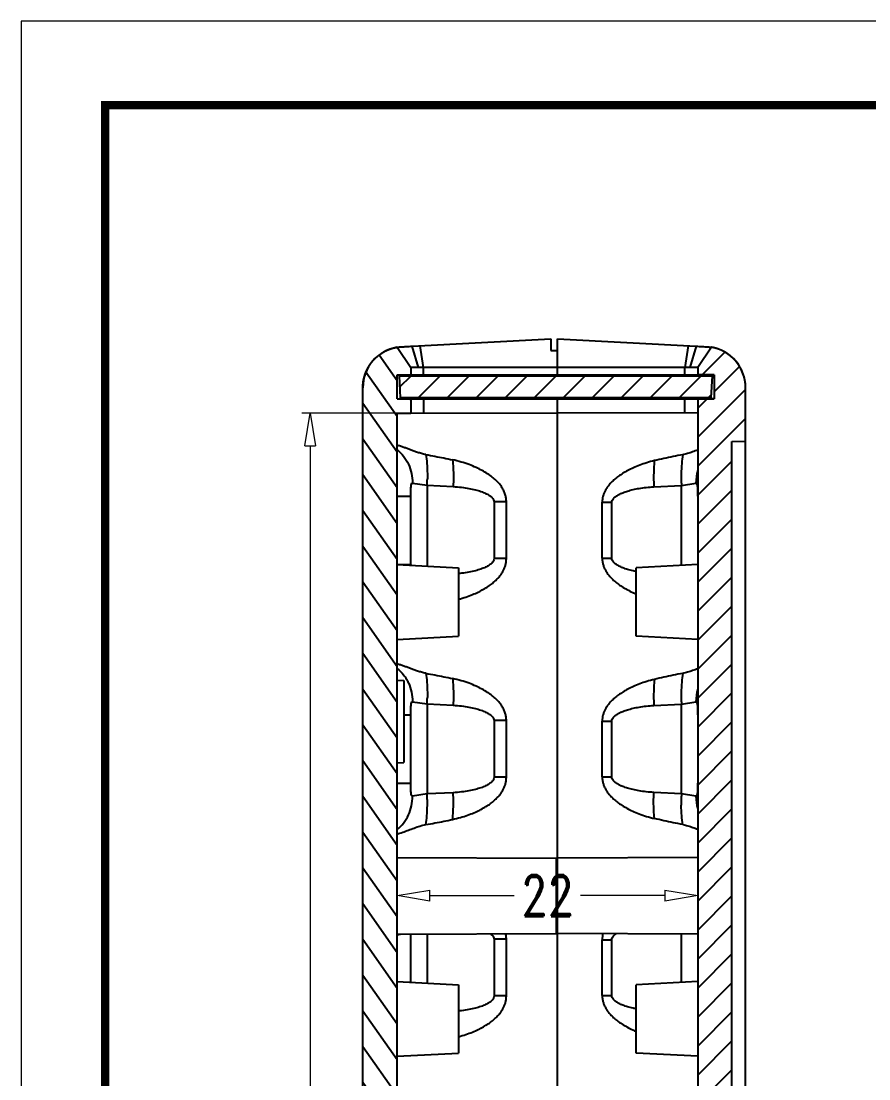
# Model space of a CAD drawing. Header units: millimetres. Extents: x 2279 to 2636, y 1024 to 1272.
# Drawn here: x 2279.2 to 2341.2, y 1194.8 to 1272.2 of the extents above; entities that cross this region are included whole.
import ezdxf

# ---------------------------------------------------------------- set-up
doc = ezdxf.new("R2010")
doc.units = ezdxf.units.MM
doc.layers.add('06___PRT_ALL_SURFS', color=7, linetype='Continuous')
doc.layers.add('3_ALL_AXES', color=7, linetype='Continuous')
doc.layers.add('dim', color=82, linetype='Continuous', lineweight=9)
doc.layers.add('from', color=7, linetype='Continuous', lineweight=13)
doc.styles.add('ROMAND', font='romand.shx', dxfattribs={"width": 0.75, "bigfont": 'gbcbig.shx'})
doc.dimstyles.new('YanXiu', dxfattribs={"dimtxt": 2.5, "dimasz": 2.2, "dimexe": 1, "dimexo": 0, "dimgap": 0.66, "dimtad": 0, "dimzin": 9, "dimdsep": 46, "dimtxsty": 'ROMAND', "dimblk": 'CLOSEDBLANK', "dimcen": 0, "dimclrd": 3, "dimclre": 3, "dimclrt": 7, "dimazin": 2, "dimtfac": 1, "dimtofl": 0, "dimtmove": 0, "dimatfit": 3, "dimldrblk": 'CLOSEDBLANK', "dimfxl": 1, "dimlwd": 5, "dimlwe": 5, "dimarcsym": 0})
pattern_1 = [(45, (2071.6369, 959.1984), (-1.06066, 1.06066), [])]

# ---------------------------------------------------------------- blocks, each defined once
blk = doc.blocks.new('_ClosedBlank')
at = {"color": 0, "linetype": 'ByBlock', "lineweight": -2}
for p, q in [((-1, 0.167), (0, 0)), ((-1, 0.167), (-1, -0.167)), ((0, 0), (-1, -0.167))]:
    blk.add_line(p, q, dxfattribs=at)
blk = doc.blocks.new('*D45')
at = {"layer": 'Defpoints', "color": 0}
for p in [(2306.724, 1210.995), (2328.724, 1210.995), (2328.724, 1208.211)]:
    blk.add_point(p, dxfattribs=at)
at = {"layer": 'dim', "color": 3, "lineweight": 5}
for p, q in [((2306.724, 1210.995), (2306.724, 1207.612)), ((2328.724, 1210.995), (2328.724, 1207.612)), ((2309.124, 1208.211), (2315.303, 1208.211)), ((2326.324, 1208.211), (2320.145, 1208.211))]:
    blk.add_line(p, q, dxfattribs=at)
at = {"layer": 'dim', "color": 3, "lineweight": 5, "xscale": 2.4, "yscale": 2.4, "zscale": 2.4, "rotation": 180}
blk.add_blockref('_ClosedBlank', (2306.724, 1208.211), dxfattribs=at)
at = {"layer": 'dim', "color": 3, "lineweight": 5, "xscale": 2.4, "yscale": 2.4, "zscale": 2.4}
blk.add_blockref('_ClosedBlank', (2328.724, 1208.211), dxfattribs=at)
at = {"layer": 'dim', "color": 7, "insert": (2317.724, 1208.211), "char_height": 3, "attachment_point": 5, "style": 'ROMAND'}
blk.add_mtext('22', dxfattribs=at)
blk = doc.blocks.new('*D46')
at = {"layer": 'Defpoints', "color": 0}
for p in [(2306.724, 1243.503), (2300.37, 1114.364), (2306.724, 1114.364)]:
    blk.add_point(p, dxfattribs=at)
at = {"layer": 'dim', "color": 3, "lineweight": 5}
for p, q in [((2306.724, 1243.503), (2299.77, 1243.503)), ((2300.37, 1241.103), (2300.37, 1185.051)), ((2300.37, 1116.764), (2300.37, 1172.816)), ((2306.724, 1114.364), (2299.77, 1114.364))]:
    blk.add_line(p, q, dxfattribs=at)
at = {"layer": 'dim', "color": 3, "lineweight": 5, "xscale": 2.4, "yscale": 2.4, "zscale": 2.4}
for p, rotation in [((2300.37, 1243.503), 90), ((2300.37, 1114.364), 270)]:
    blk.add_blockref('_ClosedBlank', p, dxfattribs=dict(at, rotation=rotation))
at = {"layer": 'dim', "color": 7, "insert": (2300.37, 1178.934), "char_height": 3, "attachment_point": 5, "rotation": 90, "style": 'ROMAND'}
blk.add_mtext('129.14', dxfattribs=at)

msp = doc.modelspace()

# ---------------------------------------------------------------- hatches: boundary and pattern name
at = {"linetype": 'Continuous'}
h = msp.add_hatch(dxfattribs=at)
h.set_pattern_fill('DEFAULT__6', color=2, scale=1.5, angle=125, style=0, pattern_type=0)
h.set_pattern_definition([(125, (2071.6369, 959.1984), (-1.228728, -0.8603647), [])])
edge = h.paths.add_edge_path()
edge.add_line((2304.224, 1112.501), (2304.224, 1245.366))
edge.add_spline(control_points=[(2304.224, 1245.366), (2304.224, 1246.898), (2305.213, 1248.069), (2306.724, 1248.324)], knot_values=[0, 0, 0, 0, 1, 1, 1, 1], weights=[1, 0.842508, 0.842508, 1], degree=3, periodic=0)
edge.add_line((2306.724, 1248.324), (2307.724, 1246.834))
edge.add_line((2307.724, 1246.834), (2307.724, 1246.315))
edge.add_line((2306.724, 1246.313), (2307.724, 1246.315))
edge.add_line((2306.724, 1244.554), (2306.724, 1246.313))
edge.add_line((2306.724, 1244.554), (2307.724, 1244.552))
edge.add_line((2307.724, 1244.552), (2307.724, 1243.505))
edge.add_line((2306.724, 1243.503), (2307.724, 1243.505))
edge.add_line((2306.724, 1114.364), (2306.724, 1243.503))
edge.add_line((2306.724, 1114.364), (2307.724, 1114.362))
edge.add_line((2307.724, 1114.362), (2307.724, 1113.315))
edge.add_line((2306.724, 1113.313), (2307.724, 1113.315))
edge.add_line((2306.724, 1111.554), (2306.724, 1113.313))
edge.add_line((2306.724, 1111.554), (2307.724, 1111.552))
edge.add_line((2307.724, 1111.552), (2307.724, 1111.034))
edge.add_line((2306.724, 1109.543), (2307.724, 1111.034))
edge.add_spline(control_points=[(2306.724, 1109.543), (2305.213, 1109.798), (2304.224, 1110.969), (2304.224, 1112.501)], knot_values=[0, 0, 0, 0, 1, 1, 1, 1], weights=[1, 0.842508, 0.842508, 1], degree=3, periodic=0)
h = msp.add_hatch(dxfattribs=at)
h.set_pattern_fill('DEFAULT__7', color=2, scale=1.5, angle=45, style=0, pattern_type=0)
h.set_pattern_definition(pattern_1)
edge = h.paths.add_edge_path()
edge.add_line((2332.224, 1112.501), (2332.224, 1116.416))
edge.add_spline(control_points=[(2329.724, 1109.543), (2331.235, 1109.798), (2332.224, 1110.969), (2332.224, 1112.501)], knot_values=[0, 0, 0, 0, 1, 1, 1, 1], weights=[1, 0.842508, 0.842508, 1], degree=3, periodic=0)
edge.add_line((2329.724, 1109.543), (2328.724, 1111.034))
edge.add_line((2328.724, 1111.552), (2328.724, 1111.034))
edge.add_line((2329.924, 1111.554), (2328.724, 1111.552))
edge.add_line((2329.924, 1113.314), (2329.924, 1111.554))
edge.add_line((2329.924, 1113.314), (2328.724, 1113.316))
edge.add_line((2328.724, 1244.552), (2328.724, 1113.316))
edge.add_line((2329.924, 1244.554), (2328.724, 1244.552))
edge.add_line((2329.924, 1246.314), (2329.924, 1244.554))
edge.add_line((2329.924, 1246.314), (2328.724, 1246.316))
edge.add_line((2328.724, 1246.834), (2328.724, 1246.316))
edge.add_line((2329.724, 1248.324), (2328.724, 1246.834))
edge.add_spline(control_points=[(2332.224, 1245.366), (2332.224, 1246.898), (2331.235, 1248.069), (2329.724, 1248.324)], knot_values=[0, 0, 0, 0, 1, 1, 1, 1], weights=[1, 0.842508, 0.842508, 1], degree=3, periodic=0)
edge.add_line((2332.224, 1241.451), (2332.224, 1245.366))
edge.add_line((2331.224, 1241.434), (2332.224, 1241.451))
edge.add_line((2331.224, 1116.434), (2331.224, 1241.434))
edge.add_line((2331.224, 1116.434), (2332.224, 1116.416))
h = msp.add_hatch(dxfattribs=at)
h.set_pattern_fill('DEFAULT__4', color=2, scale=1.5, angle=45, style=0, pattern_type=0)
h.set_pattern_definition(pattern_1)
edge = h.paths.add_edge_path()
edge.add_line((2329.69, 1244.634), (2306.958, 1244.634))
edge.add_line((2306.874, 1246.234), (2306.958, 1244.634))
edge.add_line((2306.874, 1246.234), (2329.774, 1246.234))
edge.add_line((2329.774, 1246.234), (2329.69, 1244.634))

# ---------------------------------------------------------------- linework, layer by layer
at = {"color": 7, "linetype": 'Continuous'}
for p, q in [((2306.724, 1248.324), (2307.724, 1246.834)), ((2306.724, 1248.324), (2307.724, 1246.834)), ((2307.837, 1248.402), (2317.974, 1248.934)), ((2308.302, 1246.834), (2307.837, 1248.402)), ((2308.671, 1246.834), (2308.43, 1248.433)), ((2317.974, 1248.934), (2317.974, 1248.084)), ((2318.474, 1248.934), (2328.611, 1248.402)), ((2318.474, 1246.234), (2318.474, 1248.934)), ((2328.018, 1248.433), (2327.776, 1246.834)), ((2328.611, 1248.402), (2328.141, 1246.834)), ((2329.724, 1248.324), (2328.724, 1246.834)), ((2329.724, 1248.324), (2328.724, 1246.834)), ((2317.974, 1248.084), (2318.474, 1248.079)), ((2307.724, 1246.834), (2307.724, 1246.315)), ((2307.724, 1246.834), (2307.724, 1246.315)), ((2327.776, 1246.834), (2308.671, 1246.834)), ((2308.671, 1246.317), (2308.671, 1246.834)), ((2327.776, 1246.317), (2327.776, 1246.834)), ((2328.724, 1246.834), (2328.724, 1246.316)), ((2328.724, 1246.834), (2328.724, 1246.316)), ((2306.724, 1246.313), (2318.474, 1246.334)), ((2306.724, 1246.313), (2307.724, 1246.315)), ((2306.724, 1244.554), (2306.724, 1246.313)), ((2306.724, 1244.554), (2306.724, 1246.313)), ((2306.874, 1246.234), (2329.774, 1246.234)), ((2306.874, 1246.234), (2306.958, 1244.634)), ((2306.874, 1246.234), (2329.774, 1246.234)), ((2306.874, 1246.234), (2306.958, 1244.634)), ((2318.474, 1246.334), (2329.924, 1246.314)), ((2329.924, 1246.314), (2328.724, 1246.316)), ((2329.774, 1246.234), (2329.69, 1244.634)), ((2329.774, 1246.234), (2329.69, 1244.634)), ((2329.924, 1246.314), (2329.924, 1244.554)), ((2329.924, 1246.314), (2329.924, 1244.554)), ((2304.224, 1112.501), (2304.224, 1245.366)), ((2304.224, 1112.501), (2304.224, 1245.366)), ((2332.224, 1112.501), (2332.224, 1245.366)), ((2332.224, 1241.451), (2332.224, 1245.366)), ((2306.724, 1244.554), (2318.474, 1244.534)), ((2306.724, 1244.554), (2307.724, 1244.552)), ((2329.69, 1244.634), (2306.958, 1244.634)), ((2329.69, 1244.634), (2306.958, 1244.634)), ((2307.724, 1244.552), (2307.724, 1243.505)), ((2307.724, 1244.552), (2307.724, 1243.505)), ((2308.671, 1244.551), (2308.671, 1243.508)), ((2318.474, 1205.435), (2318.474, 1244.634)), ((2318.474, 1244.534), (2329.924, 1244.554)), ((2327.776, 1243.509), (2327.776, 1244.55)), ((2329.924, 1244.554), (2328.724, 1244.552)), ((2328.724, 1244.552), (2328.724, 1113.316)), ((2328.724, 1244.552), (2328.724, 1113.316)), ((2306.724, 1243.503), (2318.474, 1243.534)), ((2328.724, 1243.507), (2318.474, 1243.534)), ((2306.724, 1243.503), (2307.724, 1243.505)), ((2306.724, 1114.364), (2306.724, 1243.503)), ((2306.724, 1114.364), (2306.724, 1243.503)), ((2331.224, 1241.434), (2332.224, 1241.451)), ((2331.224, 1241.434), (2332.224, 1241.451)), ((2331.224, 1116.434), (2331.224, 1241.434)), ((2331.224, 1116.434), (2331.224, 1241.434)), ((2307.854, 1238.388), (2308.928, 1238.227)), ((2308.928, 1238.227), (2310.835, 1238.132)), ((2308.928, 1238.227), (2308.928, 1232.304)), ((2325.517, 1238.114), (2327.535, 1238.22)), ((2327.535, 1238.22), (2328.594, 1238.386)), ((2327.535, 1232.357), (2327.535, 1238.22)), ((2306.724, 1237.43), (2307.733, 1237.43)), ((2307.733, 1232.437), (2307.733, 1237.43)), ((2314.725, 1237.006), (2313.824, 1237.006)), ((2313.824, 1237.006), (2313.824, 1232.862)), ((2314.725, 1232.862), (2314.725, 1237.006)), ((2321.737, 1236.978), (2322.439, 1236.978)), ((2321.737, 1232.89), (2321.737, 1236.978)), ((2322.439, 1232.89), (2322.439, 1236.978)), ((2314.725, 1232.862), (2313.824, 1232.862)), ((2321.737, 1232.89), (2322.439, 1232.89)), ((2306.724, 1232.437), (2307.733, 1232.437)), ((2306.724, 1232.419), (2311.224, 1232.184)), ((2311.224, 1232.183), (2311.224, 1227.184)), ((2328.724, 1232.419), (2324.224, 1232.184)), ((2324.224, 1227.184), (2324.224, 1232.183)), ((2306.724, 1226.948), (2311.224, 1227.184)), ((2328.724, 1226.948), (2324.224, 1227.184)), ((2306.724, 1223.96), (2307.224, 1223.934)), ((2307.224, 1223.933), (2307.224, 1217.935)), ((2307.224, 1221.43), (2307.733, 1221.43)), ((2314.725, 1221.006), (2313.824, 1221.006)), ((2314.725, 1216.862), (2314.725, 1221.006)), ((2321.737, 1220.978), (2322.439, 1220.978)), ((2321.737, 1216.89), (2321.737, 1220.978)), ((2306.724, 1217.907), (2307.224, 1217.934)), ((2314.725, 1216.862), (2313.824, 1216.862)), ((2321.737, 1216.89), (2322.439, 1216.89)), ((2306.724, 1216.437), (2307.733, 1216.437)), ((2306.724, 1210.995), (2318.374, 1210.934)), ((2318.374, 1210.933), (2318.374, 1205.435)), ((2328.724, 1210.987), (2318.474, 1210.934)), ((2306.724, 1205.373), (2318.374, 1205.434)), ((2314.725, 1205.006), (2313.824, 1205.006)), ((2314.725, 1200.862), (2314.725, 1205.006)), ((2328.724, 1205.38), (2318.474, 1205.434)), ((2318.474, 1146.935), (2318.474, 1205.434)), ((2321.737, 1204.978), (2322.439, 1204.978)), ((2321.737, 1200.89), (2321.737, 1204.978)), ((2306.724, 1201.919), (2311.224, 1201.684)), ((2328.724, 1201.919), (2324.224, 1201.684)), ((2311.224, 1201.683), (2311.224, 1196.684)), ((2324.224, 1196.684), (2324.224, 1201.683)), ((2314.725, 1200.862), (2313.824, 1200.862)), ((2321.737, 1200.89), (2322.439, 1200.89)), ((2306.724, 1196.448), (2311.224, 1196.684)), ((2328.724, 1196.448), (2324.224, 1196.684))]:
    msp.add_line(p, q, dxfattribs=at)
for centre, radius, start, end in [((2307.224, 1245.366), 3, 99.59407, 180), ((2329.224, 1245.366), 3, 0, 80.40593), ((2340.923, 1238.921), 13.406, 179.42987, 181.00403), ((2331.841, 1238.417), 3.247, 163.74061, 180.53272), ((2293.917, 1238.952), 15.029, 357.23345, 359.02519), ((2341.778, 1238.937), 14.262, 181.00804, 182.88206), ((2329.08, 1232.436), 21.347, 179.99842, 180.18721), ((2325.692, 1239.351), 7.585, 258.43748, 258.83525), ((2308.803, 1238.933), 9.365, 284.98516, 285.54963), ((2308.816, 1238.886), 9.316, 285.54984, 285.87567), ((2293.917, 1222.952), 15.029, 357.23345, 359.02519), ((2340.923, 1222.921), 13.406, 179.42987, 181.00403), ((2341.778, 1222.937), 14.262, 181.00804, 182.88206), ((2331.841, 1222.417), 3.247, 163.74061, 180.53272), ((2293.917, 1214.915), 15.029, 0.97481, 2.76655), ((2340.923, 1214.946), 13.406, 178.99597, 180.57015), ((2341.778, 1214.93), 14.262, 177.11794, 178.99196), ((2331.841, 1215.451), 3.247, 179.46674, 196.26082), ((2308.808, 1206.916), 9.347, 284.9847, 285.875), ((2327.213, 1205.486), 7.808, 246.57157, 247.47935)]:
    msp.add_arc(centre, radius, start, end, dxfattribs=at)
for points, start_tangent, end_tangent in [([(2304.224, 1245.366), (2304.224, 1245.396), (2304.224, 1245.427), (2304.225, 1245.457), (2304.226, 1245.488), (2304.228, 1245.519), (2304.229, 1245.55), (2304.231, 1245.58), (2304.234, 1245.611), (2304.237, 1245.642), (2304.24, 1245.674), (2304.243, 1245.705), (2304.247, 1245.736), (2304.251, 1245.767), (2304.255, 1245.799), (2304.26, 1245.83), (2304.265, 1245.862), (2304.27, 1245.893), (2304.276, 1245.925), (2304.282, 1245.956), (2304.289, 1245.988), (2304.296, 1246.019), (2304.303, 1246.051), (2304.311, 1246.082), (2304.318, 1246.114), (2304.327, 1246.146), (2304.335, 1246.177), (2304.344, 1246.209), (2304.354, 1246.24), (2304.364, 1246.272), (2304.374, 1246.303), (2304.384, 1246.334), (2304.395, 1246.366), (2304.406, 1246.397), (2304.418, 1246.428), (2304.43, 1246.459), (2304.442, 1246.49), (2304.455, 1246.521), (2304.468, 1246.552), (2304.482, 1246.583), (2304.495, 1246.614), (2304.51, 1246.644), (2304.524, 1246.675), (2304.539, 1246.705), (2304.554, 1246.735), (2304.57, 1246.765), (2304.586, 1246.795), (2304.602, 1246.825), (2304.619, 1246.855), (2304.636, 1246.884), (2304.654, 1246.913), (2304.671, 1246.943), (2304.689, 1246.971), (2304.708, 1247), (2304.727, 1247.029), (2304.746, 1247.057), (2304.765, 1247.085), (2304.785, 1247.113), (2304.805, 1247.141), (2304.826, 1247.169), (2304.846, 1247.196), (2304.867, 1247.223), (2304.889, 1247.25), (2304.91, 1247.276), (2304.932, 1247.303), (2304.955, 1247.329), (2304.977, 1247.355), (2305, 1247.38), (2305.023, 1247.405), (2305.047, 1247.43), (2305.071, 1247.455), (2305.095, 1247.48), (2305.119, 1247.504), (2305.143, 1247.528), (2305.168, 1247.551), (2305.193, 1247.574), (2305.218, 1247.597), (2305.244, 1247.62), (2305.27, 1247.643), (2305.296, 1247.665), (2305.322, 1247.686), (2305.348, 1247.708), (2305.375, 1247.729), (2305.402, 1247.75), (2305.429, 1247.77), (2305.456, 1247.79), (2305.484, 1247.81), (2305.511, 1247.829), (2305.539, 1247.848), (2305.567, 1247.867), (2305.595, 1247.885), (2305.623, 1247.904), (2305.652, 1247.921), (2305.68, 1247.939), (2305.709, 1247.956), (2305.738, 1247.972), (2305.767, 1247.989), (2305.796, 1248.004), (2305.825, 1248.02), (2305.854, 1248.035), (2305.884, 1248.05), (2305.913, 1248.065), (2305.943, 1248.079), (2305.972, 1248.093), (2306.002, 1248.106), (2306.032, 1248.119), (2306.062, 1248.132), (2306.092, 1248.144), (2306.122, 1248.156), (2306.152, 1248.168), (2306.182, 1248.179), (2306.212, 1248.19), (2306.242, 1248.201), (2306.272, 1248.211), (2306.302, 1248.221), (2306.333, 1248.231), (2306.363, 1248.24), (2306.393, 1248.249), (2306.423, 1248.257), (2306.453, 1248.266), (2306.484, 1248.273), (2306.514, 1248.281), (2306.544, 1248.288), (2306.574, 1248.295), (2306.604, 1248.301), (2306.634, 1248.308), (2306.664, 1248.313), (2306.694, 1248.319), (2306.724, 1248.324)], (0, 1), (0.986013, 0.166667)), ([(2306.726, 1248.325), (2306.754, 1248.328), (2306.817, 1248.334), (2306.915, 1248.342), (2307.048, 1248.352), (2307.212, 1248.364), (2307.402, 1248.377), (2307.837, 1248.402)], (0.986166, 0.165762), (0.99863, 0.052336)), ([(2328.611, 1248.402), (2329.046, 1248.377), (2329.236, 1248.364), (2329.4, 1248.352), (2329.532, 1248.342), (2329.631, 1248.334), (2329.694, 1248.328), (2329.722, 1248.325)], (0.99863, -0.052336), (0.986166, -0.165763)), ([(2332.224, 1245.366), (2332.224, 1245.396), (2332.223, 1245.427), (2332.222, 1245.457), (2332.221, 1245.488), (2332.22, 1245.519), (2332.218, 1245.55), (2332.216, 1245.58), (2332.214, 1245.611), (2332.211, 1245.642), (2332.208, 1245.674), (2332.205, 1245.705), (2332.201, 1245.736), (2332.197, 1245.767), (2332.192, 1245.799), (2332.188, 1245.83), (2332.183, 1245.862), (2332.177, 1245.893), (2332.171, 1245.925), (2332.165, 1245.956), (2332.159, 1245.988), (2332.152, 1246.019), (2332.145, 1246.051), (2332.137, 1246.082), (2332.129, 1246.114), (2332.121, 1246.146), (2332.112, 1246.177), (2332.103, 1246.209), (2332.094, 1246.24), (2332.084, 1246.272), (2332.074, 1246.303), (2332.063, 1246.334), (2332.052, 1246.366), (2332.041, 1246.397), (2332.029, 1246.428), (2332.017, 1246.459), (2332.005, 1246.49), (2331.992, 1246.521), (2331.979, 1246.552), (2331.966, 1246.583), (2331.952, 1246.614), (2331.938, 1246.644), (2331.923, 1246.675), (2331.908, 1246.705), (2331.893, 1246.735), (2331.877, 1246.765), (2331.861, 1246.795), (2331.845, 1246.825), (2331.828, 1246.855), (2331.811, 1246.884), (2331.794, 1246.913), (2331.776, 1246.943), (2331.758, 1246.971), (2331.74, 1247), (2331.721, 1247.029), (2331.702, 1247.057), (2331.682, 1247.085), (2331.662, 1247.113), (2331.642, 1247.141), (2331.622, 1247.169), (2331.601, 1247.196), (2331.58, 1247.223), (2331.559, 1247.25), (2331.537, 1247.276), (2331.515, 1247.303), (2331.493, 1247.329), (2331.47, 1247.355), (2331.447, 1247.38), (2331.424, 1247.405), (2331.401, 1247.43), (2331.377, 1247.455), (2331.353, 1247.48), (2331.329, 1247.504), (2331.304, 1247.528), (2331.279, 1247.551), (2331.254, 1247.574), (2331.229, 1247.597), (2331.204, 1247.62), (2331.178, 1247.643), (2331.152, 1247.665), (2331.126, 1247.686), (2331.099, 1247.708), (2331.073, 1247.729), (2331.046, 1247.75), (2331.019, 1247.77), (2330.991, 1247.79), (2330.964, 1247.81), (2330.936, 1247.829), (2330.909, 1247.848), (2330.881, 1247.867), (2330.853, 1247.885), (2330.824, 1247.904), (2330.796, 1247.921), (2330.767, 1247.939), (2330.739, 1247.956), (2330.71, 1247.972), (2330.681, 1247.989), (2330.652, 1248.004), (2330.623, 1248.02), (2330.593, 1248.035), (2330.564, 1248.05), (2330.534, 1248.065), (2330.505, 1248.079), (2330.475, 1248.093), (2330.445, 1248.106), (2330.416, 1248.119), (2330.386, 1248.132), (2330.356, 1248.144), (2330.326, 1248.156), (2330.296, 1248.168), (2330.266, 1248.179), (2330.236, 1248.19), (2330.205, 1248.201), (2330.175, 1248.211), (2330.145, 1248.221), (2330.115, 1248.231), (2330.085, 1248.24), (2330.054, 1248.249), (2330.024, 1248.257), (2329.994, 1248.266), (2329.964, 1248.273), (2329.934, 1248.281), (2329.904, 1248.288), (2329.874, 1248.295), (2329.844, 1248.301), (2329.814, 1248.308), (2329.784, 1248.313), (2329.754, 1248.319), (2329.724, 1248.324)], (0, 1), (-0.986013, 0.166667)), ([(2308.302, 1246.834), (2308.015, 1246.833), (2307.811, 1246.833), (2307.726, 1246.834)], (-1, 0.000051), (-1, 0.00012)), ([(2308.671, 1246.834), (2308.486, 1246.833), (2308.302, 1246.834)], (-1, 0), (-1, 0.000051)), ([(2328.141, 1246.834), (2327.961, 1246.833), (2327.776, 1246.834)], (-1, -0.000051), (-1, 0)), ([(2328.722, 1246.834), (2328.669, 1246.833), (2328.546, 1246.834), (2328.366, 1246.833), (2328.141, 1246.834)], (-1, -0.00013), (-1, -0.000051)), ([(2308.838, 1240.47), (2308.511, 1240.544), (2308.221, 1240.633), (2307.955, 1240.725), (2307.705, 1240.818), (2307.461, 1240.909), (2307.217, 1240.997), (2306.972, 1241.081), (2306.724, 1241.157)], (-0.984557, 0.175066), (-0.960427, 0.278532)), ([(2306.724, 1240.831), (2307.201, 1240.352), (2307.561, 1239.763), (2307.782, 1239.095), (2307.854, 1238.388)], (0.786658, -0.617389), (-0.008303, -0.999966)), ([(2308.838, 1240.47), (2308.914, 1239.828), (2308.945, 1239.061), (2308.944, 1238.697)], (0.171694, -0.98515), (-0.016828, -0.999858)), ([(2308.838, 1240.47), (2309.498, 1240.349), (2310.147, 1240.221), (2310.786, 1240.087)], (0.984586, -0.174902), (0.977128, -0.212654)), ([(2327.632, 1240.464), (2326.929, 1240.326), (2326.24, 1240.18), (2325.565, 1240.026)], (-0.982609, -0.185688), (-0.972509, -0.232866)), ([(2327.632, 1240.464), (2327.551, 1239.823), (2327.518, 1239.054)], (-0.181681, -0.983357), (-0.010074, -0.999949)), ([(2328.724, 1240.805), (2328.341, 1240.665), (2327.978, 1240.547), (2327.632, 1240.464)], (-0.93581, -0.352505), (-0.982588, -0.185795)), ([(2310.786, 1240.087), (2310.836, 1239.5), (2310.852, 1238.835), (2310.835, 1238.132)], (0.120755, -0.992682), (-0.048083, -0.998843)), ([(2314.725, 1237.006), (2314.703, 1237.285), (2314.642, 1237.556), (2314.541, 1237.815), (2314.401, 1238.068), (2314.218, 1238.32), (2313.983, 1238.574), (2313.693, 1238.827), (2313.349, 1239.074), (2312.954, 1239.308), (2312.504, 1239.53), (2311.996, 1239.737), (2311.425, 1239.925), (2310.786, 1240.087)], (-0.005317, 0.999986), (-0.977139, 0.212602)), ([(2325.565, 1240.026), (2324.992, 1239.87), (2324.48, 1239.695), (2324.021, 1239.507), (2323.613, 1239.308), (2323.25, 1239.101), (2322.93, 1238.886), (2322.653, 1238.668), (2322.419, 1238.45), (2322.228, 1238.237), (2322.075, 1238.03), (2321.954, 1237.826), (2321.861, 1237.622), (2321.793, 1237.413), (2321.751, 1237.197), (2321.737, 1236.978)], (-0.972516, -0.232835), (-0.003102, -0.999995)), ([(2325.565, 1240.026), (2325.515, 1239.448), (2325.499, 1238.799), (2325.517, 1238.114)], (-0.121038, -0.992648), (0.05009, -0.998745)), ([(2307.733, 1237.43), (2307.734, 1237.647), (2307.738, 1237.853), (2307.745, 1238.037), (2307.758, 1238.189), (2307.779, 1238.302), (2307.81, 1238.37), (2307.854, 1238.388)], (-0.000013, 1), (0.989059, -0.147523)), ([(2310.835, 1238.132), (2311.442, 1238.081), (2311.984, 1238), (2312.459, 1237.896), (2312.866, 1237.773), (2313.206, 1237.634), (2313.475, 1237.484), (2313.671, 1237.324), (2313.788, 1237.161), (2313.824, 1237.006)], (0.99875, -0.049992), (0.000652, -1)), ([(2322.439, 1236.978), (2322.47, 1237.118), (2322.568, 1237.266), (2322.733, 1237.412), (2322.96, 1237.551), (2323.247, 1237.682), (2323.591, 1237.801), (2323.99, 1237.907), (2324.444, 1237.998), (2324.955, 1238.069), (2325.517, 1238.114)], (0.000365, 1), (0.99863, 0.05232)), ([(2328.594, 1238.386), (2328.638, 1238.369), (2328.668, 1238.302), (2328.689, 1238.189), (2328.702, 1238.037), (2328.71, 1237.854), (2328.713, 1237.648), (2328.715, 1237.43)], (0.988015, 0.154358), (-0.000013, -1)), ([(2313.824, 1232.862), (2313.788, 1232.706), (2313.671, 1232.543), (2313.475, 1232.383), (2313.206, 1232.233), (2312.866, 1232.095), (2312.459, 1231.972), (2311.984, 1231.867), (2311.442, 1231.786), (2311.224, 1231.763)], (-0.000658, -1), (-0.995782, -0.091753)), ([(2311.365, 1229.925), (2311.886, 1230.09), (2312.354, 1230.271), (2312.774, 1230.465), (2313.148, 1230.669), (2313.481, 1230.882), (2313.769, 1231.101), (2314.012, 1231.322), (2314.211, 1231.538), (2314.37, 1231.751), (2314.497, 1231.964), (2314.596, 1232.179), (2314.667, 1232.4), (2314.709, 1232.629), (2314.725, 1232.862)], (0.961857, 0.273553), (0.005323, 0.999986)), ([(2321.737, 1232.89), (2321.755, 1232.646), (2321.805, 1232.409), (2321.888, 1232.18), (2322.002, 1231.955), (2322.15, 1231.731), (2322.339, 1231.502), (2322.573, 1231.27), (2322.852, 1231.039), (2323.177, 1230.813), (2323.547, 1230.595), (2323.967, 1230.385), (2324.222, 1230.274)], (0.00313, -0.999995), (0.923727, -0.383051)), ([(2324.171, 1231.92), (2323.99, 1231.96), (2323.591, 1232.066), (2323.247, 1232.186), (2322.96, 1232.316), (2322.733, 1232.455), (2322.568, 1232.601), (2322.47, 1232.749), (2322.439, 1232.89)], (-0.979704, 0.20045), (-0.00036, 1)), ([(2308.838, 1224.47), (2308.511, 1224.544), (2308.221, 1224.633), (2307.955, 1224.725), (2307.705, 1224.818), (2307.461, 1224.909), (2307.217, 1224.997), (2306.972, 1225.081), (2306.724, 1225.157)], (-0.984557, 0.175066), (-0.960427, 0.278532)), ([(2306.724, 1224.831), (2307.201, 1224.352), (2307.411, 1224.046)], (0.786658, -0.617389), (0.513004, -0.858386)), ([(2308.838, 1224.47), (2308.914, 1223.828), (2308.945, 1223.061), (2308.944, 1222.697)], (0.171694, -0.98515), (-0.016828, -0.999858)), ([(2308.838, 1224.47), (2309.498, 1224.349), (2310.147, 1224.221), (2310.786, 1224.087)], (0.984586, -0.174902), (0.977128, -0.212654)), ([(2327.632, 1224.464), (2326.929, 1224.326), (2326.24, 1224.18), (2325.565, 1224.026)], (-0.982609, -0.185688), (-0.972509, -0.232866)), ([(2327.632, 1224.464), (2327.551, 1223.823), (2327.518, 1223.054)], (-0.181681, -0.983357), (-0.010074, -0.999949)), ([(2328.724, 1224.805), (2328.341, 1224.665), (2327.978, 1224.547), (2327.632, 1224.464)], (-0.93581, -0.352505), (-0.982588, -0.185795)), ([(2307.411, 1224.046), (2307.561, 1223.763), (2307.782, 1223.095), (2307.854, 1222.388)], (0.513004, -0.858386), (-0.008303, -0.999966)), ([(2310.786, 1224.087), (2310.836, 1223.5), (2310.852, 1222.835), (2310.835, 1222.132)], (0.120755, -0.992682), (-0.048083, -0.998843)), ([(2314.725, 1221.006), (2314.703, 1221.285), (2314.642, 1221.556), (2314.541, 1221.815), (2314.401, 1222.068), (2314.218, 1222.32), (2313.983, 1222.574), (2313.693, 1222.827), (2313.349, 1223.074), (2312.954, 1223.308), (2312.504, 1223.53), (2311.996, 1223.737), (2311.425, 1223.925), (2310.786, 1224.087)], (-0.005317, 0.999986), (-0.977139, 0.212602)), ([(2325.565, 1224.026), (2324.992, 1223.87), (2324.48, 1223.695), (2324.021, 1223.507), (2323.613, 1223.308), (2323.25, 1223.101), (2322.93, 1222.886), (2322.653, 1222.668), (2322.419, 1222.45), (2322.228, 1222.237), (2322.075, 1222.03), (2321.954, 1221.826), (2321.861, 1221.622), (2321.793, 1221.413), (2321.751, 1221.197), (2321.737, 1220.978)], (-0.972516, -0.232835), (-0.003102, -0.999995)), ([(2325.565, 1224.026), (2325.515, 1223.448), (2325.499, 1222.799), (2325.517, 1222.114)], (-0.121038, -0.992648), (0.05009, -0.998745)), ([(2310.786, 1213.78), (2311.365, 1213.925), (2311.886, 1214.09), (2312.354, 1214.271), (2312.774, 1214.465), (2313.148, 1214.669), (2313.481, 1214.882), (2313.769, 1215.101), (2314.012, 1215.322), (2314.211, 1215.538), (2314.37, 1215.751), (2314.497, 1215.964), (2314.596, 1216.179), (2314.667, 1216.4), (2314.709, 1216.629), (2314.725, 1216.862)], (0.977139, 0.212602), (0.005323, 0.999986)), ([(2321.737, 1216.89), (2321.755, 1216.646), (2321.805, 1216.409), (2321.888, 1216.18), (2322.002, 1215.955), (2322.15, 1215.731), (2322.339, 1215.502), (2322.573, 1215.27), (2322.852, 1215.039), (2323.177, 1214.813), (2323.547, 1214.595), (2323.967, 1214.385), (2324.44, 1214.187), (2324.971, 1214.004), (2325.565, 1213.842)], (0.00313, -0.999995), (0.972516, -0.232835)), ([(2310.786, 1213.78), (2310.836, 1214.368), (2310.852, 1215.032), (2310.835, 1215.736)], (0.120755, 0.992682), (-0.048083, 0.998843)), ([(2325.565, 1213.842), (2325.515, 1214.42), (2325.499, 1215.068), (2325.517, 1215.753)], (-0.121038, 0.992648), (0.05009, 0.998745)), ([(2306.724, 1213.036), (2307.201, 1213.515), (2307.561, 1214.105), (2307.782, 1214.772), (2307.854, 1215.479)], (0.786643, 0.617408), (-0.008293, 0.999966)), ([(2308.838, 1213.397), (2308.914, 1214.039), (2308.945, 1214.807), (2308.944, 1215.171)], (0.171694, 0.98515), (-0.016828, 0.999858)), ([(2327.632, 1213.403), (2327.551, 1214.045), (2327.518, 1214.813)], (-0.181681, 0.983357), (-0.010074, 0.999949)), ([(2306.724, 1212.71), (2307.142, 1212.844), (2307.56, 1212.995), (2307.978, 1213.15), (2308.403, 1213.293), (2308.838, 1213.397)], (0.960426, 0.278534), (0.984557, 0.175062)), ([(2308.838, 1213.397), (2309.498, 1213.519), (2310.147, 1213.646), (2310.786, 1213.78)], (0.984586, 0.174902), (0.977128, 0.212654)), ([(2327.632, 1213.403), (2326.929, 1213.541), (2326.24, 1213.687), (2325.565, 1213.842)], (-0.982609, 0.185688), (-0.972509, 0.232866)), ([(2327.632, 1213.403), (2328.005, 1213.312), (2328.373, 1213.191), (2328.724, 1213.062)], (0.982589, -0.185795), (0.93581, -0.352505)), ([(2306.99, 1205.371), (2306.952, 1205.36), (2306.724, 1205.326)], (-0.95502, -0.296541), (-0.998936, -0.046109)), ([(2314.725, 1205.006), (2314.703, 1205.285), (2314.679, 1205.415)], (-0.005317, 0.999986), (-0.215441, 0.976517)), ([(2321.794, 1205.416), (2321.793, 1205.413), (2321.751, 1205.197), (2321.737, 1204.978)], (-0.253093, -0.967442), (-0.003102, -0.999995)), ([(2311.365, 1197.925), (2311.886, 1198.09), (2312.354, 1198.271), (2312.774, 1198.465), (2313.148, 1198.669), (2313.481, 1198.882), (2313.769, 1199.101), (2314.012, 1199.322), (2314.211, 1199.538), (2314.37, 1199.751), (2314.497, 1199.964), (2314.596, 1200.179), (2314.667, 1200.4), (2314.709, 1200.629), (2314.725, 1200.862)], (0.961857, 0.273553), (0.005323, 0.999986)), ([(2321.737, 1200.89), (2321.755, 1200.646), (2321.805, 1200.409), (2321.888, 1200.18), (2322.002, 1199.955), (2322.15, 1199.731), (2322.339, 1199.502), (2322.573, 1199.27), (2322.852, 1199.039), (2323.177, 1198.813), (2323.547, 1198.595), (2323.967, 1198.385), (2324.108, 1198.322)], (0.00313, -0.999995), (0.917542, -0.397638))]:
    msp.add_spline(points, degree=3, dxfattribs=dict(at, start_tangent=start_tangent, end_tangent=end_tangent))
at = {"layer": '06___PRT_ALL_SURFS', "color": 7, "linetype": 'Continuous'}
for p, q in [((2307.854, 1222.388), (2308.928, 1222.227)), ((2308.928, 1222.227), (2310.835, 1222.132)), ((2308.928, 1222.227), (2308.928, 1215.64)), ((2325.517, 1222.114), (2327.535, 1222.22)), ((2327.535, 1222.22), (2328.594, 1222.386)), ((2327.535, 1215.647), (2327.535, 1222.22)), ((2307.733, 1216.437), (2307.733, 1221.43)), ((2313.824, 1221.006), (2313.824, 1216.862)), ((2322.439, 1216.89), (2322.439, 1220.978)), ((2310.835, 1215.736), (2308.928, 1215.64)), ((2327.535, 1215.647), (2325.517, 1215.753)), ((2308.928, 1215.64), (2307.854, 1215.479)), ((2328.594, 1215.481), (2327.535, 1215.647)), ((2307.733, 1201.867), (2307.733, 1205.378)), ((2308.928, 1205.384), (2308.928, 1201.804)), ((2313.824, 1205.006), (2313.824, 1200.862)), ((2322.439, 1200.89), (2322.439, 1204.978)), ((2327.535, 1201.857), (2327.535, 1205.386))]:
    msp.add_line(p, q, dxfattribs=at)
for points, start_tangent, end_tangent in [([(2307.733, 1221.43), (2307.734, 1221.647), (2307.738, 1221.853), (2307.745, 1222.037), (2307.758, 1222.189), (2307.779, 1222.302), (2307.81, 1222.37), (2307.854, 1222.388)], (-0.000013, 1), (0.989059, -0.147523)), ([(2310.835, 1222.132), (2311.442, 1222.081), (2311.984, 1222), (2312.459, 1221.896), (2312.866, 1221.773), (2313.206, 1221.634), (2313.475, 1221.484), (2313.671, 1221.324), (2313.788, 1221.161), (2313.824, 1221.006)], (0.99875, -0.049992), (0.000652, -1)), ([(2322.439, 1220.978), (2322.47, 1221.118), (2322.568, 1221.266), (2322.733, 1221.412), (2322.96, 1221.551), (2323.247, 1221.682), (2323.591, 1221.801), (2323.99, 1221.907), (2324.444, 1221.998), (2324.955, 1222.069), (2325.517, 1222.114)], (0.000365, 1), (0.99863, 0.05232)), ([(2328.594, 1222.386), (2328.638, 1222.369), (2328.668, 1222.302), (2328.689, 1222.189), (2328.702, 1222.037), (2328.71, 1221.854), (2328.713, 1221.648), (2328.715, 1221.43)], (0.988015, 0.154358), (-0.000013, -1)), ([(2313.824, 1216.862), (2313.788, 1216.706), (2313.671, 1216.543), (2313.475, 1216.383), (2313.206, 1216.233), (2312.866, 1216.095), (2312.459, 1215.972), (2311.984, 1215.867), (2311.442, 1215.786), (2310.835, 1215.736)], (-0.000658, -1), (-0.99875, -0.049992)), ([(2325.517, 1215.753), (2324.955, 1215.799), (2324.444, 1215.869), (2323.99, 1215.96), (2323.591, 1216.066), (2323.247, 1216.186), (2322.96, 1216.316), (2322.733, 1216.455), (2322.568, 1216.601), (2322.47, 1216.749), (2322.439, 1216.89)], (-0.99863, 0.05232), (-0.00036, 1)), ([(2307.854, 1215.479), (2307.81, 1215.497), (2307.779, 1215.565), (2307.758, 1215.678), (2307.745, 1215.831), (2307.738, 1216.014), (2307.734, 1216.22), (2307.733, 1216.437)], (-0.989058, -0.147529), (0.000013, 1)), ([(2328.715, 1216.437), (2328.713, 1216.22), (2328.71, 1216.014), (2328.702, 1215.83), (2328.689, 1215.678), (2328.668, 1215.565), (2328.638, 1215.498), (2328.594, 1215.481)], (0.000013, -1), (-0.988016, 0.154351)), ([(2313.572, 1205.414), (2313.671, 1205.324), (2313.788, 1205.161), (2313.824, 1205.006)], (0.782218, -0.623005), (0.000652, -1)), ([(2322.439, 1204.978), (2322.47, 1205.118), (2322.568, 1205.266), (2322.732, 1205.411)], (0.000365, 1), (0.808796, 0.588089)), ([(2313.824, 1200.862), (2313.788, 1200.706), (2313.671, 1200.543), (2313.475, 1200.383), (2313.206, 1200.233), (2312.866, 1200.095), (2312.459, 1199.972), (2311.984, 1199.867), (2311.442, 1199.786), (2311.224, 1199.763)], (-0.000658, -1), (-0.995782, -0.091753)), ([(2324.223, 1199.91), (2323.99, 1199.96), (2323.591, 1200.066), (2323.247, 1200.186), (2322.96, 1200.316), (2322.733, 1200.455), (2322.568, 1200.601), (2322.47, 1200.749), (2322.439, 1200.89)], (-0.981072, 0.193643), (-0.00036, 1))]:
    msp.add_spline(points, degree=3, dxfattribs=dict(at, start_tangent=start_tangent, end_tangent=end_tangent))
at = {"layer": '3_ALL_AXES', "color": 7, "linetype": 'Continuous'}
for p, q in [((2318.374, 1209.334), (2318.474, 1209.334)), ((2318.391, 1207.034), (2318.474, 1207.034))]:
    msp.add_line(p, q, dxfattribs=at)
at = {"layer": 'from'}
msp.add_lwpolyline([(2279.226, 1024.306), (2635.926, 1024.306), (2635.926, 1272.181), (2279.226, 1272.181)], close=True, dxfattribs=at)
at = {"layer": 'from', "const_width": 0.615}
msp.add_lwpolyline([(2285.373, 1030.454), (2285.373, 1266.033), (2629.778, 1266.033), (2629.778, 1030.454), (2285.373, 1030.454)], dxfattribs=at)

# ---------------------------------------------------------------- dimensions: what is measured, and where the dimension line sits
at = {"layer": 'dim'}
dim = msp.add_linear_dim(base=(2300.37, 1114.364), p1=(2306.724, 1243.503), p2=(2306.724, 1114.364), angle=90, dimstyle='YanXiu', override={"dimtxt": 3, "dimasz": 2.4, "dimexe": 0.5997, "dimgap": 0.5997, "dimzin": 8}, dxfattribs=at)
dim.commit()
dim.dimension.update_dxf_attribs({"geometry": '*D46', "text_midpoint": (2300.37, 1178.934)})
dim = msp.add_linear_dim(base=(2328.724, 1208.211), p1=(2306.724, 1210.995), p2=(2328.724, 1210.995), dimstyle='YanXiu', override={"dimtxt": 3, "dimasz": 2.4, "dimexe": 0.5997, "dimgap": 0.5997, "dimzin": 8}, dxfattribs=at)
dim.commit()
dim.dimension.update_dxf_attribs({"geometry": '*D45', "text_midpoint": (2317.724, 1208.211)})

doc.saveas('drawing.dxf')
